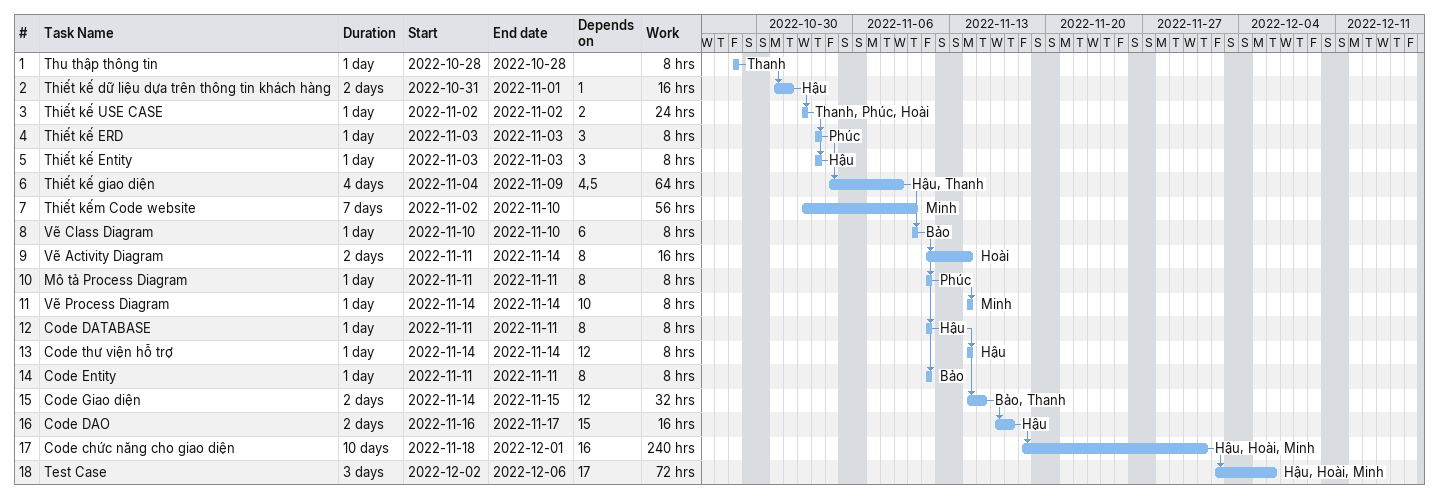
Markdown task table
| ID | Task | Duration | Start | Finish | Predecessors | Resources | Work (h) |
|---|---|---|---|---|---|---|---|
| 1 | Thu thập thông tin | 1d | 2022-10-28 | 2022-10-28 |  | Thanh | 8 |
| 2 | Thiết kế dữ liệu dựa trên thông tin khách hàng | 2d | 2022-10-31 | 2022-11-01 | 1 | Hậu | 16 |
| 3 | Thiết kế USE CASE | 1d | 2022-11-02 | 2022-11-02 | 2 | Thanh, Phúc, Hoài | 24 |
| 4 | Thiết kế ERD | 1d | 2022-11-03 | 2022-11-03 | 3 | Phúc | 8 |
| 5 | Thiết kế Entity | 1d | 2022-11-03 | 2022-11-03 | 3 | Hậu | 8 |
| 6 | Thiết kế giao diện | 4d | 2022-11-04 | 2022-11-09 | 4, 5 | Hậu, Thanh | 64 |
| 7 | Thiết kếm Code website | 7d | 2022-11-02 | 2022-11-10 |  | Minh | 56 |
| 8 | Vẽ Class Diagram | 1d | 2022-11-10 | 2022-11-10 | 6 | Bảo | 8 |
| 9 | Vẽ Activity Diagram | 2d | 2022-11-11 | 2022-11-14 | 8 | Hoài | 16 |
| 10 | Mô tả Process Diagram | 1d | 2022-11-11 | 2022-11-11 | 8 | Phúc | 8 |
| 11 | Vẽ Process Diagram | 1d | 2022-11-14 | 2022-11-14 | 10 | Minh | 8 |
| 12 | Code DATABASE | 1d | 2022-11-11 | 2022-11-11 | 8 | Hậu | 8 |
| 13 | Code thư viện hỗ trợ | 1d | 2022-11-14 | 2022-11-14 | 12 | Hậu | 8 |
| 14 | Code Entity | 1d | 2022-11-11 | 2022-11-11 | 8 | Bảo | 8 |
| 15 | Code Giao diện | 2d | 2022-11-14 | 2022-11-15 | 12 | Bảo, Thanh | 32 |
| 16 | Code DAO | 2d | 2022-11-16 | 2022-11-17 | 15 | Hậu | 16 |
| 17 | Code chức năng cho giao diện | 10d | 2022-11-18 | 2022-12-01 | 16 | Hậu, Hoài, Minh | 240 |
| 18 | Test Case | 3d | 2022-12-02 | 2022-12-06 | 17 | Hậu, Hoài, Minh | 72 |
